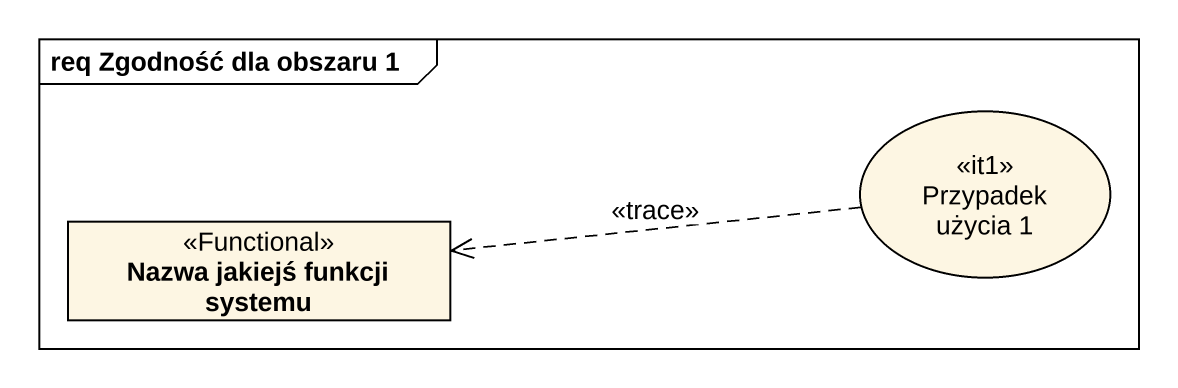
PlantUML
@startuml
mainframe req Zgodność dla obszaru 1
allowmixing
hide circle
hide empty members
usecase "Przypadek użycia 1" as Przypadek_użycia_1 <<it1>>
class "Nazwa jakiejś funkcji systemu" as Nazwa_jakiejś_funkcji <<Functional>>
Przypadek_użycia_1 .left.> Nazwa_jakiejś_funkcji : <<trace>>
@enduml
